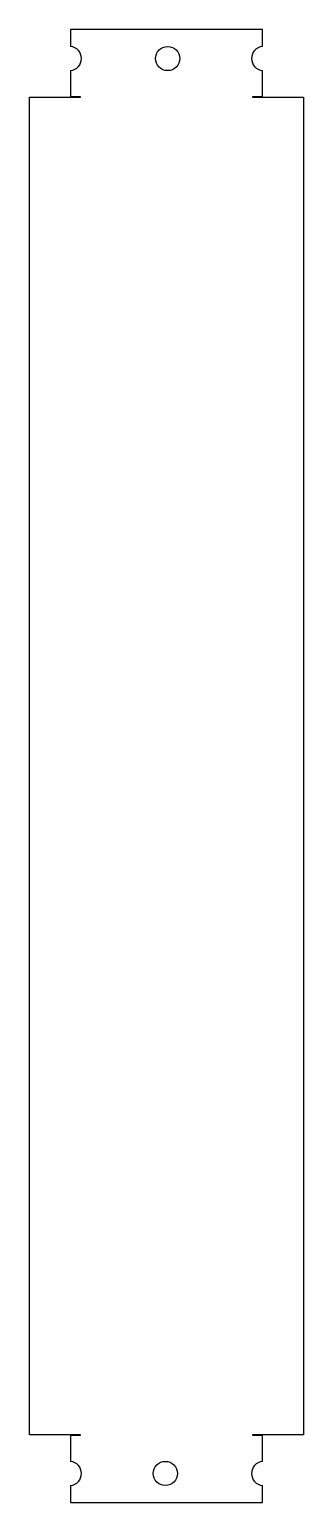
# Model space of a CAD drawing. Header units: inches. Extents: x -1.8 to 1.8, y -9.5 to 9.5.
import ezdxf

# ---------------------------------------------------------------- set-up
doc = ezdxf.new("R2010")
doc.units = ezdxf.units.IN
doc.header["$MEASUREMENT"] = 0

msp = doc.modelspace()

# ---------------------------------------------------------------- linework, layer by layer
at = {"color": 7, "linetype": 'Continuous', "lineweight": 25}
for p, q in [((-1.235, 9.5), (-1.235, 9.28)), ((1.235, 9.5), (-1.235, 9.5)), ((1.235, 9.28), (1.235, 9.5)), ((-1.235, 8.97), (-1.235, 8.631)), ((1.235, 8.631), (1.235, 8.97)), ((-1.764, -8.625), (-1.764, 8.625)), ((-1.764, 8.625), (-1.109, 8.625)), ((-1.109, 8.631), (-1.235, 8.631)), ((-1.109, 8.625), (-1.109, 8.631)), ((1.235, 8.631), (1.109, 8.631)), ((1.109, 8.631), (1.109, 8.625)), ((1.109, 8.625), (1.764, 8.625)), ((1.764, 8.625), (1.764, -8.625)), ((-1.109, -8.625), (-1.764, -8.625)), ((-1.235, -8.631), (-1.235, -8.97)), ((-1.235, -8.631), (-1.109, -8.631)), ((-1.109, -8.631), (-1.109, -8.625)), ((1.764, -8.625), (1.109, -8.625)), ((1.109, -8.625), (1.109, -8.631)), ((1.109, -8.631), (1.235, -8.631)), ((1.235, -8.97), (1.235, -8.631)), ((-1.235, -9.28), (-1.235, -9.5)), ((1.235, -9.5), (1.235, -9.28)), ((-1.235, -9.5), (1.235, -9.5))]:
    msp.add_line(p, q, dxfattribs=at)
for centre in [(0.015, 9.125), (-0.015, -9.125)]:
    msp.add_circle(centre, 0.156, dxfattribs=at)
for centre, start, end in [((-1.251, 9.125), 275.8868, 84.1132), ((1.251, 9.125), 95.8868, 264.1132), ((-1.251, -9.125), 275.8868, 84.1132), ((1.251, -9.125), 95.8868, 264.1132)]:
    msp.add_arc(centre, 0.156, start, end, dxfattribs=at)

doc.saveas('drawing.dxf')
